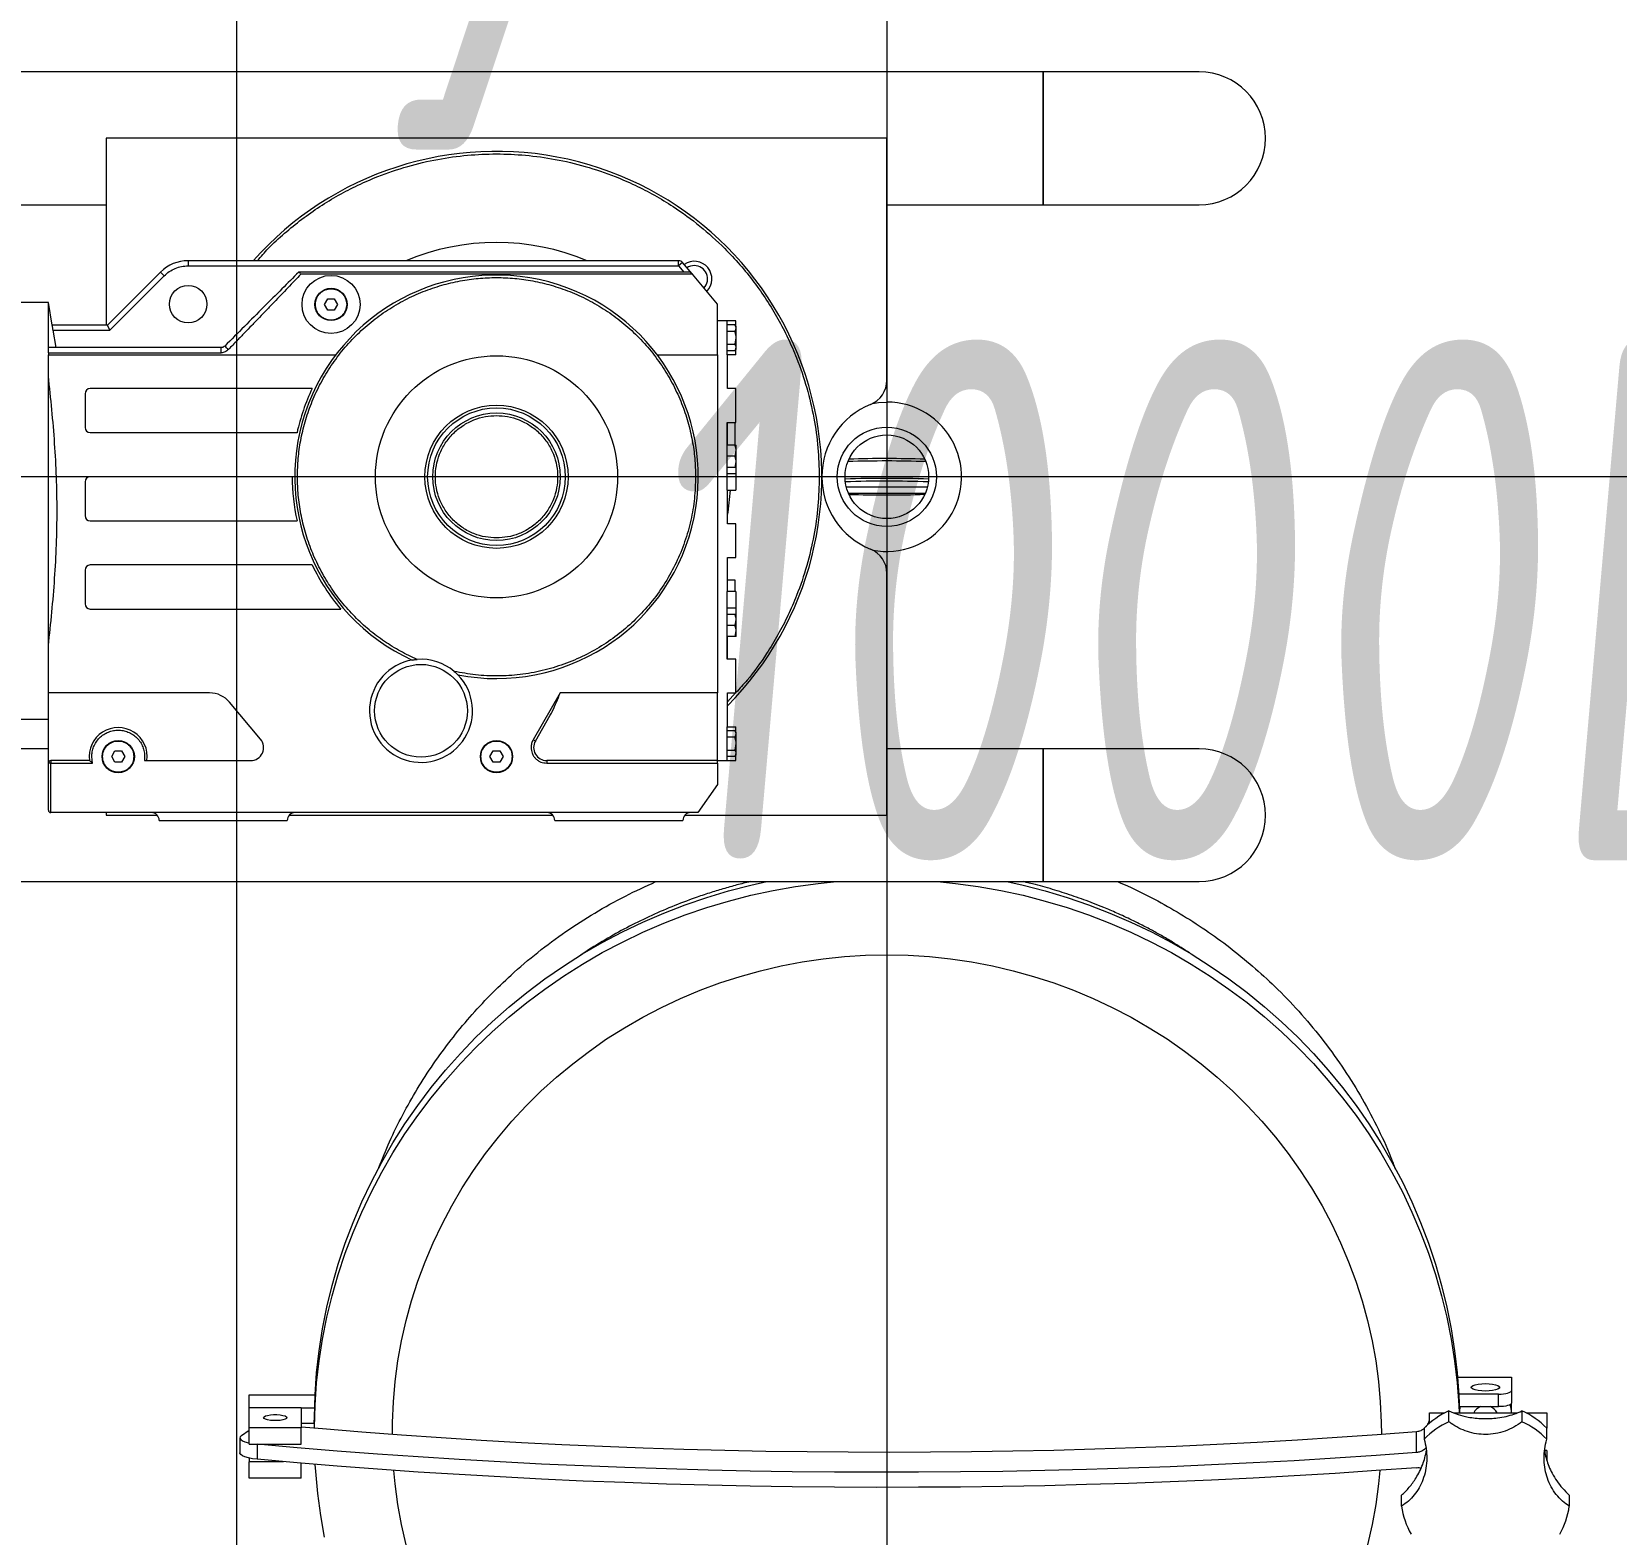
# Model space of a CAD drawing. Extents: x -681219 to -550379, y -242630 to -158199.
# Drawn here: x -644034 to -643425, y -224020 to -223443 of the extents above; entities that cross this region are included whole.
import ezdxf
from ezdxf.lldxf.tags import DXFTag

# ---------------------------------------------------------------- set-up
doc = ezdxf.new("R2010")
doc.units = 0
doc.header["$LTSCALE"] = 1000
doc.layers.get('0').update_dxf_attribs({"linetype": 'CONTINUOUS'})
for name, color, linetype, lineweight in [('famsun', 7, 'CONTINUOUS', 0), ('text1', 7, 'CONTINUOUS', 0), ('轴网_轴线', 1, 'CENTER2', 0)]:
    doc.layers.add(name, color=color, linetype=linetype, lineweight=lineweight)
doc.styles.add('ISOCP', font='isocp.shx', dxfattribs={"bigfont": 'gbcbig.shx'})
tags = doc.linetypes.add('CENTER2', pattern=[28.575, 19.05, -3.175, 3.175, -3.175]).pattern_tags.tags
tags[10:11] = [DXFTag(74, 4), DXFTag(75, 0), DXFTag(340, '0'), DXFTag(46, 0.0), DXFTag(50, 0.0), DXFTag(44, 0.0), DXFTag(45, 0.0)]
tags[8:9] = [DXFTag(74, 4), DXFTag(75, 0), DXFTag(340, '0'), DXFTag(46, 0.0), DXFTag(50, 0.0), DXFTag(44, 0.0), DXFTag(45, 0.0)]
tags[6:7] = [DXFTag(74, 4), DXFTag(75, 0), DXFTag(340, '0'), DXFTag(46, 0.0), DXFTag(50, 0.0), DXFTag(44, 0.0), DXFTag(45, 0.0)]
tags[4:5] = [DXFTag(74, 4), DXFTag(75, 0), DXFTag(340, '0'), DXFTag(46, 0.0), DXFTag(50, 0.0), DXFTag(44, 0.0), DXFTag(45, 0.0)]

# ---------------------------------------------------------------- blocks, each defined once
blk = doc.blocks.new('轴网FB0EDE194AE0F5E0')
at = {"layer": '轴网_轴线'}
blk.add_line((20000, -1200), (20000, 23700), dxfattribs=at)
blk = doc.blocks.new('Slurry tank 1000l-V')
at = {"color": 8, "linetype": 'CENTER2'}
for p, q in [((0, 722.96), (0, -768.58)), ((1092.75, 0), (-714.25, 0))]:
    blk.add_line(p, q, dxfattribs=at)
for p, q in [((60, 155.5), (-460, 155.5)), ((120, 155.5), (60, 155.5)), ((60, 155.5), (60, 104.5)), ((60, 130), (60, 155.5)), ((-300, 130), (-300, 58.25)), ((0, 130), (-300, 130)), ((0, 37.08), (0, 130)), ((60, 104.5), (60, 130)), ((-414.08, 104.5), (-300, 104.5)), ((0, 104.5), (60, 104.5)), ((60, 104.5), (120, 104.5)), ((-268.48, 83), (-268.48, 81)), ((-80.04, 83), (-268.48, 83)), ((-268.48, 81), (-80.04, 81)), ((-80.04, 81), (-80.04, 83)), ((-78.51, 82.29), (-80.04, 81)), ((-80.04, 81), (-78.03, 78.61)), ((-74.82, 77.89), (-78.51, 82.29)), ((-279.09, 78.61), (-299.44, 58.25)), ((-298.62, 56.25), (-277.67, 77.19)), ((-277.67, 77.19), (-279.09, 78.61)), ((-225.94, 78.61), (-225.99, 78.61)), ((-76.35, 78.61), (-225.94, 78.61)), ((-74.71, 77.76), (-225.16, 77.76)), ((-74.71, 77.76), (-74.82, 77.89)), ((-65.1, 66.3), (-74.71, 77.76)), ((-216.08, 66.19), (-214.83, 68.36)), ((-214.83, 68.36), (-212.32, 68.36)), ((-212.32, 68.36), (-211.07, 66.19)), ((-322.2, 66.9), (-335, 66.9)), ((-320.68, 58.25), (-322.2, 66.9)), ((-322.2, 49.6), (-322.2, 66.9)), ((-214.83, 64.02), (-216.08, 66.19)), ((-212.32, 64.02), (-214.83, 64.02)), ((-211.07, 66.19), (-212.32, 64.02)), ((-65.1, 46.86), (-65.1, 66.3)), ((-299.44, 58.25), (-320.69, 58.25)), ((-319.2, 49.6), (-320.36, 56.25)), ((-320.36, 56.25), (-298.62, 56.25)), ((-298.62, 56.25), (-299.44, 58.25)), ((-61.32, 59.85), (-65.1, 59.85)), ((-61.32, 46.86), (-61.32, 59.85)), ((-58, 59.85), (-61.32, 59.85)), ((-58.35, 58.32), (-61.32, 58.32)), ((-58.35, 55.84), (-61.32, 55.84)), ((-57.89, 57.66), (-58.35, 58.32)), ((-58.35, 55.84), (-57.89, 57.08)), ((-58, 57.82), (-58, 59.85)), ((-57.89, 57.08), (-57.89, 57.66)), ((-57.89, 53.36), (-57.89, 57.08)), ((-255.83, 49.6), (-322.2, 49.6)), ((-322.2, 47.63), (-322.2, 49.6)), ((-255.83, 47.63), (-255.83, 49.6)), ((-61.32, 50.87), (-58.35, 50.87)), ((-58.35, 50.87), (-57.89, 53.36)), ((-58.35, 48.39), (-57.89, 49.63)), ((-58.35, 48.39), (-57.89, 49.06)), ((-58, 46.86), (-58, 48.89)), ((-57.89, 49.63), (-57.89, 53.36)), ((-57.89, 49.06), (-57.89, 49.63)), ((-322.2, 47.63), (-322.2, 46.86)), ((-322.2, 47.63), (-255.83, 47.63)), ((-322.2, 38.66), (-322.2, 46.86)), ((-322.2, 46.86), (-211.73, 46.86)), ((-88.27, 46.86), (-65.1, 46.86)), ((-65.1, 46.86), (-65.1, -83.02)), ((-58.35, 48.39), (-61.32, 48.39)), ((-61.23, 46.86), (-61.32, 46.86)), ((-61.23, 33.87), (-61.23, 46.86)), ((-58, 46.86), (-61.23, 46.86)), ((-322.2, -64.86), (-322.2, 38.66)), ((-308.09, 31.87), (-308.09, 18.94)), ((-220.82, 33.87), (-306.09, 33.87)), ((-58, 33.87), (-61.23, 33.87)), ((-58, 20.88), (-58, 33.87)), ((-5.49, 28.15), (-3.21, 28.5)), ((-3.21, 28.5), (0, 28.69)), ((-61.32, 20.88), (-61.23, 20.88)), ((-61.32, -5.09), (-61.32, 20.88)), ((-61.23, 20.88), (-58, 20.88)), ((-61.23, 14.5), (-61.23, 20.88)), ((-58.35, 17.64), (-58.35, 20.88)), ((-306.09, 16.94), (-226.65, 16.94)), ((-61.32, 14.5), (-61.23, 14.5)), ((-58.35, 12.2), (-61.32, 12.2)), ((-61.23, 12.2), (-61.23, 14.5)), ((-58.35, 12.2), (-58.35, 17.64)), ((-58.35, 12.2), (-57.89, 12.2)), ((-57.89, 10.05), (-57.89, 12.2)), ((-58.35, 7.9), (-61.32, 7.9)), ((-58.35, 7.9), (-57.89, 10.05)), ((-57.89, 5.75), (-57.89, 10.05)), ((-58.35, 3.6), (-61.32, 3.6)), ((-61.32, 1.3), (-58, 1.3)), ((-58.35, 3.6), (-57.89, 5.75)), ((-58, 3.52), (-58, 1.3)), ((-58, 1.3), (-58, -5.09)), ((-57.89, 3.6), (-57.89, 5.75)), ((-308.09, -2), (-308.09, -14.94)), ((-228.5, 0), (-306.09, 0)), ((-61.23, -5.09), (-61.32, -5.09)), ((-61.23, -18.08), (-61.23, -5.09)), ((-61.23, -5.09), (-58, -5.09)), ((15.54, -4), (-15.54, -4)), ((-14.78, -6.25), (14.78, -6.25)), ((-306.09, -16.94), (-226.65, -16.94)), ((-58, -18.08), (-61.23, -18.08)), ((-58, -31.07), (-58, -18.08)), ((-308.09, -35.87), (-308.09, -48.81)), ((-220.82, -33.87), (-306.09, -33.87)), ((-61.23, -31.07), (-58, -31.07)), ((-61.23, -44.06), (-61.23, -31.07)), ((-58.35, -39.78), (-61.23, -39.78)), ((-58.35, -44.06), (-58.35, -39.78)), ((0, -130), (0, -37.08)), ((-61.32, -44.06), (-61.23, -44.06)), ((-61.32, -70.03), (-61.32, -44.06)), ((-58, -44.06), (-61.23, -44.06)), ((-58, -44.06), (-58, -50.45)), ((-306.09, -50.81), (-209.84, -50.81)), ((-58, -50.45), (-61.32, -50.45)), ((-61.32, -52.75), (-58.35, -52.75)), ((-58.35, -52.75), (-57.89, -52.75)), ((-58, -50.45), (-58, -52.67)), ((-57.89, -54.9), (-57.89, -52.75)), ((-61.32, -57.05), (-58.35, -57.05)), ((-58.35, -57.05), (-57.89, -54.9)), ((-58.35, -61.35), (-57.89, -59.2)), ((-57.89, -59.2), (-57.89, -54.9)), ((-57.89, -61.35), (-57.89, -59.2)), ((-322.2, -83.02), (-322.2, -64.86)), ((-58.35, -61.35), (-61.32, -61.35)), ((-61.23, -63.65), (-61.32, -63.65)), ((-61.23, -63.65), (-61.23, -61.35)), ((-61.23, -70.03), (-61.23, -63.65)), ((-61.23, -70.03), (-61.32, -70.03)), ((-58, -70.03), (-61.23, -70.03)), ((-58, -83.02), (-58, -70.03)), ((-260.22, -83.02), (-322.2, -83.02)), ((-322.2, -110), (-322.2, -83.02)), ((-125.54, -83.02), (-135.92, -101)), ((-65.1, -83.02), (-125.54, -83.02)), ((-65.1, -109), (-65.1, -83.02)), ((-61.23, -83.02), (-58, -83.02)), ((-61.23, -96.01), (-61.23, -83.02)), ((-58.12, -83.02), (-61.23, -86.47)), ((-240.65, -100.79), (-252.55, -86.6)), ((-335, -93.1), (-322.2, -93.1)), ((-135.05, -101.5), (-129.35, -91.63)), ((-61.32, -96.01), (-61.23, -96.01)), ((-61.32, -109), (-61.32, -96.01)), ((-61.23, -96.01), (-58, -96.01)), ((-58, -98.04), (-58, -96.01)), ((-135.05, -101.5), (-135.92, -101)), ((-58.35, -97.54), (-61.32, -97.54)), ((-58.35, -100.02), (-61.32, -100.02)), ((-57.89, -98.21), (-58.35, -97.54)), ((-58.35, -100.02), (-57.89, -98.78)), ((-58.35, -104.99), (-57.89, -102.51)), ((-57.89, -98.78), (-57.89, -98.21)), ((-57.89, -102.51), (-57.89, -98.78)), ((-57.89, -106.23), (-57.89, -102.51)), ((-322.2, -104.5), (-388.15, -104.5)), ((-306.42, -109), (-321.2, -109)), ((-321.2, -109), (-321.2, -110)), ((-305.21, -110), (-305.52, -107.5)), ((-297.86, -107.5), (-296.61, -105.33)), ((-296.61, -109.67), (-297.86, -107.5)), ((-296.61, -105.33), (-294.11, -105.33)), ((-294.11, -105.33), (-292.85, -107.5)), ((-292.85, -107.5), (-294.11, -109.67)), ((-285.2, -107.5), (-285.31, -109)), ((-285.31, -109), (-244.48, -109)), ((-152.51, -107.5), (-151.25, -105.33)), ((-151.25, -109.67), (-152.51, -107.5)), ((-151.25, -105.33), (-148.75, -105.33)), ((-148.75, -105.33), (-147.49, -107.5)), ((-147.49, -107.5), (-148.75, -109.67)), ((-65.1, -109), (-130.72, -109)), ((-130.72, -109), (-130.72, -110)), ((-65.1, -110), (-65.1, -109)), ((-65.1, -109), (-61.32, -109)), ((-61.32, -104.99), (-58.35, -104.99)), ((-58.35, -107.47), (-61.32, -107.47)), ((-61.32, -109), (-58, -109)), ((-58.35, -107.47), (-57.89, -106.23)), ((-58.35, -107.47), (-57.89, -106.81)), ((-58, -109), (-58, -106.97)), ((-57.89, -106.81), (-57.89, -106.23)), ((60, -104.5), (0, -104.5)), ((120, -104.5), (60, -104.5)), ((60, -104.5), (60, -130)), ((60, -155.5), (60, -104.5)), ((-322.2, -128), (-322.2, -110)), ((-321.2, -110), (-322.2, -110)), ((-321.2, -110), (-305.21, -110)), ((-321.2, -129), (-321.2, -110)), ((-294.11, -109.67), (-296.61, -109.67)), ((-148.75, -109.67), (-151.25, -109.67)), ((-130.72, -110), (-65.1, -110)), ((-65.1, -110), (-65.1, -118.25)), ((-65.1, -118.25), (-72.62, -129)), ((-72.62, -129), (-321.2, -129)), ((-300, -129), (-300, -130)), ((-300, -130), (-280.39, -130)), ((-279.62, -132), (-230.38, -132)), ((-229.61, -130), (-128.39, -130)), ((-127.62, -132), (-78.38, -132)), ((-77.61, -130), (0, -130)), ((60, -130), (60, -155.5)), ((-460, -155.5), (60, -155.5)), ((-60.83, -159.07), (-52.32, -156.89)), ((-52.32, -156.89), (-46.06, -155.5)), ((-43.73, -158.91), (-35.07, -157.39)), ((-35.07, -157.39), (-26.35, -156.2)), ((-26.35, -156.2), (-19.4, -155.5)), ((19.4, -155.5), (26.35, -156.2)), ((26.35, -156.2), (35.07, -157.39)), ((35.07, -157.39), (43.73, -158.91)), ((46.06, -155.5), (52.32, -156.89)), ((52.32, -156.89), (60.83, -159.07)), ((60, -155.5), (120, -155.5)), ((-77.54, -164.43), (-69.24, -161.59)), ((-69.24, -161.59), (-60.83, -159.07)), ((-69.24, -165.47), (-60.83, -162.96)), ((-60.83, -162.96), (-52.32, -160.77)), ((-52.32, -160.77), (-43.73, -158.91)), ((43.73, -158.91), (52.32, -160.77)), ((52.32, -160.77), (60.83, -162.96)), ((60.83, -159.07), (69.24, -161.59)), ((60.83, -162.96), (69.24, -165.47)), ((69.24, -161.59), (77.54, -164.43)), ((-93.75, -171.05), (-85.71, -167.58)), ((-85.71, -167.58), (-77.54, -164.43)), ((-85.71, -171.46), (-77.54, -168.31)), ((-77.54, -168.31), (-69.24, -165.47)), ((69.24, -165.47), (77.54, -168.31)), ((77.54, -164.43), (85.71, -167.58)), ((77.54, -168.31), (85.71, -171.46)), ((85.71, -167.58), (93.75, -171.05)), ((-109.36, -178.91), (-101.64, -174.83)), ((-101.64, -174.83), (-93.75, -171.05)), ((-101.64, -178.71), (-93.75, -174.93)), ((-93.75, -174.93), (-85.71, -171.46)), ((85.71, -171.46), (93.75, -174.93)), ((93.75, -171.05), (101.64, -174.83)), ((93.75, -174.93), (101.64, -178.71)), ((101.64, -174.83), (109.36, -178.91)), ((-116.91, -183.28), (-109.36, -178.91)), ((-109.36, -182.79), (-101.64, -178.71)), ((101.64, -178.71), (109.36, -182.79)), ((109.36, -178.91), (116.91, -183.28)), ((-131.44, -192.89), (-124.28, -187.94)), ((-124.28, -187.94), (-116.91, -183.28)), ((-124.28, -191.83), (-116.91, -187.16)), ((-116.91, -187.16), (-109.36, -182.79)), ((-48.52, -189.73), (-40.57, -187.88)), ((-40.57, -187.88), (-32.55, -186.36)), ((-32.55, -186.36), (-24.46, -185.18)), ((-24.46, -185.18), (-16.33, -184.33)), ((-16.33, -184.33), (-8.17, -183.82)), ((-8.17, -183.82), (0, -183.65)), ((0, -183.65), (8.17, -183.82)), ((8.17, -183.82), (16.33, -184.33)), ((16.33, -184.33), (24.46, -185.18)), ((24.46, -185.18), (32.55, -186.36)), ((32.55, -186.36), (40.57, -187.88)), ((40.57, -187.88), (48.52, -189.73)), ((109.36, -182.79), (116.91, -187.16)), ((116.91, -183.28), (124.28, -187.94)), ((116.91, -187.16), (124.28, -191.83)), ((124.28, -187.94), (131.44, -192.89)), ((-138.39, -198.1), (-131.44, -192.89)), ((-131.44, -196.77), (-124.28, -191.83)), ((-71.76, -197.24), (-64.13, -194.42)), ((-64.13, -194.42), (-56.38, -191.91)), ((-56.38, -191.91), (-48.52, -189.73)), ((48.52, -189.73), (56.38, -191.91)), ((56.38, -191.91), (64.13, -194.42)), ((64.13, -194.42), (71.76, -197.24)), ((124.28, -191.83), (131.44, -196.77)), ((131.44, -192.89), (138.39, -198.1)), ((-145.13, -203.58), (-138.39, -198.1)), ((-138.39, -201.99), (-131.44, -196.77)), ((-86.62, -203.83), (-79.27, -200.38)), ((-79.27, -200.38), (-71.76, -197.24)), ((71.76, -197.24), (79.27, -200.38)), ((79.27, -200.38), (86.62, -203.83)), ((131.44, -196.77), (138.39, -201.99)), ((138.39, -198.1), (145.13, -203.58)), ((-151.62, -209.32), (-145.13, -203.58)), ((-145.13, -207.47), (-138.39, -201.99)), ((-93.82, -207.58), (-86.62, -203.83)), ((86.62, -203.83), (93.82, -207.58)), ((138.39, -201.99), (145.13, -207.47)), ((145.13, -203.58), (151.62, -209.32)), ((-157.88, -215.3), (-151.62, -209.32)), ((-151.62, -213.2), (-145.13, -207.47)), ((-107.67, -215.96), (-100.84, -211.63)), ((-100.84, -211.63), (-93.82, -207.58)), ((93.82, -207.58), (100.84, -211.63)), ((100.84, -211.63), (107.67, -215.96)), ((145.13, -207.47), (151.62, -213.2)), ((151.62, -209.32), (157.88, -215.3)), ((-163.88, -221.52), (-157.88, -215.3)), ((-163.88, -225.41), (-157.88, -219.19)), ((-157.88, -219.19), (-151.62, -213.2)), ((-114.31, -220.58), (-107.67, -215.96)), ((107.67, -215.96), (114.31, -220.58)), ((151.62, -213.2), (157.88, -219.19)), ((157.88, -215.3), (163.88, -221.52)), ((157.88, -219.19), (163.88, -225.41)), ((-169.63, -227.97), (-163.88, -221.52)), ((-120.73, -225.47), (-114.31, -220.58)), ((114.31, -220.58), (120.73, -225.47)), ((163.88, -221.52), (169.63, -227.97)), ((-175.09, -234.63), (-169.63, -227.97)), ((-169.63, -231.85), (-163.88, -225.41)), ((-132.9, -236.01), (-126.93, -230.61)), ((-126.93, -230.61), (-120.73, -225.47)), ((120.73, -225.47), (126.93, -230.61)), ((126.93, -230.61), (132.9, -236.01)), ((163.88, -225.41), (169.63, -231.85)), ((169.63, -227.97), (175.09, -234.63)), ((-180.28, -241.5), (-175.09, -234.63)), ((-175.09, -238.52), (-169.63, -231.85)), ((-138.62, -241.66), (-132.9, -236.01)), ((132.9, -236.01), (138.62, -241.66)), ((169.63, -231.85), (175.09, -238.52)), ((175.09, -234.63), (180.28, -241.5)), ((-185.18, -248.57), (-180.28, -241.5)), ((-180.28, -245.39), (-175.09, -238.52)), ((-144.08, -247.54), (-138.62, -241.66)), ((138.62, -241.66), (144.08, -247.54)), ((175.09, -238.52), (180.28, -245.39)), ((180.28, -241.5), (185.18, -248.57)), ((-189.79, -255.82), (-185.18, -248.57)), ((-185.18, -252.45), (-180.28, -245.39)), ((-149.27, -253.63), (-144.08, -247.54)), ((144.08, -247.54), (149.27, -253.63)), ((180.28, -245.39), (185.18, -252.45)), ((185.18, -248.57), (189.79, -255.82)), ((-189.79, -259.7), (-185.18, -252.45)), ((-154.19, -259.94), (-149.27, -253.63)), ((149.27, -253.63), (154.19, -259.94)), ((185.18, -252.45), (189.79, -259.7)), ((-194.09, -263.24), (-189.79, -255.82)), ((-194.09, -267.12), (-189.79, -259.7)), ((-158.83, -266.45), (-154.19, -259.94)), ((154.19, -259.94), (158.83, -266.45)), ((189.79, -255.82), (194.09, -263.24)), ((189.79, -259.7), (194.09, -267.12)), ((-198.08, -270.82), (-194.09, -263.24)), ((-198.08, -274.7), (-194.09, -267.12)), ((-163.17, -273.14), (-158.83, -266.45)), ((158.83, -266.45), (163.17, -273.14)), ((194.09, -263.24), (198.08, -270.82)), ((194.09, -267.12), (198.08, -274.7)), ((-201.75, -278.55), (-198.08, -270.82)), ((-167.2, -280.01), (-163.17, -273.14)), ((163.17, -273.14), (167.2, -280.01)), ((198.08, -270.82), (201.75, -278.55)), ((-205.1, -286.41), (-201.75, -278.55)), ((-201.75, -282.43), (-198.08, -274.7)), ((-170.93, -287.04), (-167.2, -280.01)), ((167.2, -280.01), (170.93, -287.04)), ((198.08, -274.7), (201.75, -282.43)), ((201.75, -278.55), (205.1, -286.41)), ((-205.1, -290.29), (-201.75, -282.43)), ((201.75, -282.43), (205.1, -290.29)), ((-208.12, -294.4), (-205.1, -286.41)), ((-208.12, -298.28), (-205.1, -290.29)), ((-174.34, -294.22), (-170.93, -287.04)), ((170.93, -287.04), (174.34, -294.22)), ((205.1, -286.41), (208.12, -294.4)), ((205.1, -290.29), (208.12, -298.28)), ((-210.8, -302.5), (-208.12, -294.4)), ((-210.8, -306.38), (-208.12, -298.28)), ((-177.43, -301.53), (-174.34, -294.22)), ((174.34, -294.22), (177.43, -301.53)), ((208.12, -294.4), (210.8, -302.5)), ((208.12, -298.28), (210.8, -306.38)), ((-213.15, -310.69), (-210.8, -302.5)), ((-180.19, -308.96), (-177.43, -301.53)), ((177.43, -301.53), (180.19, -308.96)), ((210.8, -302.5), (213.15, -310.69)), ((-213.15, -314.58), (-210.8, -306.38)), ((-182.61, -316.51), (-180.19, -308.96)), ((180.19, -308.96), (182.61, -316.51)), ((210.8, -306.38), (213.15, -314.58)), ((-215.16, -318.97), (-213.15, -310.69)), ((-215.16, -322.86), (-213.15, -314.58)), ((-184.7, -324.14), (-182.61, -316.51)), ((182.61, -316.51), (184.7, -324.14)), ((213.15, -310.69), (215.16, -318.97)), ((213.15, -314.58), (215.16, -322.86)), ((-216.83, -327.32), (-215.16, -318.97)), ((215.16, -318.97), (216.83, -327.32)), ((-218.14, -335.73), (-216.83, -327.32)), ((-216.83, -331.21), (-215.16, -322.86)), ((-186.45, -331.86), (-184.7, -324.14)), ((184.7, -324.14), (186.45, -331.86)), ((215.16, -322.86), (216.83, -331.21)), ((216.83, -327.32), (218.14, -335.73)), ((-218.14, -339.61), (-216.83, -331.21)), ((-187.85, -339.64), (-186.45, -331.86)), ((186.45, -331.86), (187.85, -339.64)), ((216.83, -331.21), (218.14, -339.61)), ((-219.11, -344.18), (-218.14, -335.73)), ((-219.11, -348.07), (-218.14, -339.61)), ((-188.9, -347.47), (-187.85, -339.64)), ((187.85, -339.64), (188.9, -347.47)), ((218.14, -335.73), (219.11, -344.18)), ((218.14, -339.61), (219.11, -348.07)), ((-219.72, -352.67), (-219.11, -344.18)), ((219.11, -344.18), (219.72, -352.67)), ((219.26, -345.87), (240, -345.87)), ((240, -345.87), (240, -351.05)), ((-245, -352.63), (-219.72, -352.63)), ((-245, -357.52), (-245, -352.63)), ((-219.99, -361.17), (-219.72, -352.67)), ((-219.72, -356.55), (-219.11, -348.07)), ((-189.6, -355.34), (-188.9, -347.47)), ((188.9, -347.47), (189.6, -355.34)), ((219.11, -348.07), (219.72, -356.55)), ((235, -352.34), (219.71, -352.34)), ((219.72, -352.67), (219.97, -359.56)), ((224.5, -349.75), (224.69, -349.38)), ((224.69, -350.12), (224.5, -349.75)), ((224.69, -349.38), (225.24, -349.04)), ((225.24, -350.46), (224.69, -350.12)), ((225.24, -349.04), (226.11, -348.75)), ((226.11, -350.76), (225.24, -350.46)), ((226.11, -348.75), (227.25, -348.52)), ((227.25, -350.98), (226.11, -350.76)), ((227.25, -348.52), (228.58, -348.38)), ((228.58, -351.13), (227.25, -350.98)), ((228.58, -348.38), (230, -348.33)), ((230, -351.18), (228.58, -351.13)), ((230, -348.33), (231.42, -348.38)), ((231.42, -351.13), (230, -351.18)), ((231.42, -348.38), (232.75, -348.52)), ((232.75, -350.98), (231.42, -351.13)), ((232.75, -348.52), (233.89, -348.75)), ((233.89, -350.76), (232.75, -350.98)), ((233.89, -348.75), (234.76, -349.04)), ((234.76, -350.46), (233.89, -350.76)), ((234.76, -349.04), (235.31, -349.38)), ((235.31, -350.12), (234.76, -350.46)), ((235, -352.34), (235.98, -352.32)), ((235, -357.17), (235, -352.34)), ((235.31, -349.38), (235.5, -349.75)), ((235.5, -349.75), (235.31, -350.12)), ((235.98, -352.32), (236.91, -352.24)), ((236.91, -352.24), (237.78, -352.12)), ((237.78, -352.12), (238.54, -351.96)), ((238.54, -351.96), (239.16, -351.77)), ((239.16, -351.77), (239.62, -351.54)), ((239.62, -351.54), (239.9, -351.3)), ((239.9, -351.3), (240, -351.05)), ((240, -351.05), (240, -355.88)), ((-245, -357.52), (-225, -357.52)), ((-245, -365.28), (-245, -357.52)), ((-225, -357.52), (-225, -365.28)), ((-219.93, -357.81), (-225, -357.81)), ((-219.99, -365.05), (-219.72, -356.55)), ((-189.96, -363.23), (-189.6, -355.34)), ((189.6, -355.34), (189.96, -363.23)), ((215.96, -362.96), (215.96, -358.77)), ((219.72, -356.55), (219.86, -359.56)), ((219.91, -357.17), (235, -357.17)), ((235.98, -357.15), (235, -357.17)), ((236.91, -357.07), (235.98, -357.15)), ((237.78, -356.95), (236.91, -357.07)), ((238.54, -356.79), (237.78, -356.95)), ((239.16, -356.59), (238.54, -356.79)), ((239.62, -356.37), (239.16, -356.59)), ((239.9, -356.13), (239.62, -356.37)), ((240, -355.88), (239.9, -356.13)), ((240, -359.56), (240, -355.88)), ((244.04, -358.77), (244.04, -362.96)), ((-225, -365.28), (-245, -365.28)), ((-245, -371.56), (-245, -365.28)), ((-239.5, -361.4), (-239.32, -361.07)), ((-239.32, -361.73), (-239.5, -361.4)), ((-239.32, -361.07), (-238.79, -360.77)), ((-238.79, -362.03), (-239.32, -361.73)), ((-238.79, -360.77), (-237.95, -360.52)), ((-237.95, -362.28), (-238.79, -362.03)), ((-237.95, -360.52), (-236.87, -360.34)), ((-236.87, -362.46), (-237.95, -362.28)), ((-236.87, -360.34), (-235.64, -360.25)), ((-235.64, -362.55), (-236.87, -362.46)), ((-235.64, -360.25), (-234.36, -360.25)), ((-234.36, -362.55), (-235.64, -362.55)), ((-234.36, -360.25), (-233.13, -360.34)), ((-233.13, -362.46), (-234.36, -362.55)), ((-233.13, -360.34), (-232.05, -360.52)), ((-232.05, -362.28), (-233.13, -362.46)), ((-232.05, -360.52), (-231.21, -360.77)), ((-231.21, -362.03), (-232.05, -362.28)), ((-231.21, -360.77), (-230.68, -361.07)), ((-230.68, -361.73), (-231.21, -362.03)), ((-230.68, -361.07), (-230.5, -361.4)), ((-230.5, -361.4), (-230.68, -361.73)), ((-220, -363.6), (-225, -363.6)), ((-225, -364.92), (-216.8, -365.63)), ((-225, -371.56), (-225, -365.28)), ((-220, -363.29), (-219.99, -361.17)), ((-220, -363.29), (-220, -365.36)), ((-219.99, -365.36), (-219.99, -365.05)), ((-190, -367.76), (-189.96, -363.23)), ((189.96, -363.23), (190, -367.76)), ((208.53, -359.56), (214.36, -359.56)), ((208.53, -363.51), (208.53, -359.56)), ((217.93, -359.56), (242.12, -359.56)), ((245.64, -359.56), (253.53, -359.56)), ((253.53, -359.56), (253.53, -365.43)), ((-248.59, -369.18), (-248.59, -374.97)), ((-248.47, -368.77), (-248.58, -369.28)), ((-248.58, -369.28), (-248.3, -369.79)), ((-247.97, -368.28), (-248.47, -368.77)), ((-248.3, -369.79), (-247.65, -370.27)), ((-247.97, -368.28), (-245, -366.21)), ((-247.65, -370.27), (-246.64, -370.71)), ((-246.64, -370.71), (-245.31, -371.09)), ((-245.31, -371.09), (-245, -371.16)), ((-216.8, -365.63), (-201.72, -366.87)), ((-201.72, -366.87), (-186.54, -368.02)), ((-186.54, -368.02), (-171.26, -369.07)), ((-171.26, -369.07), (-155.89, -370.04)), ((-155.89, -370.04), (-140.43, -370.91)), ((-140.43, -370.91), (-124.91, -371.7)), ((126.77, -371.61), (142.29, -370.81)), ((142.29, -370.81), (157.73, -369.93)), ((157.73, -369.93), (173.09, -368.95)), ((173.09, -368.95), (188.36, -367.88)), ((188.36, -367.88), (203.53, -366.73)), ((203.53, -374.83), (203.53, -366.73)), ((206.46, -365.44), (206.46, -369.63)), ((253.54, -369.63), (253.54, -365.44)), ((-248.58, -375.08), (-248.59, -374.97)), ((-248.3, -375.59), (-248.58, -375.08)), ((-247.65, -376.07), (-248.3, -375.59)), ((-246.64, -376.51), (-247.65, -376.07)), ((-245.31, -376.89), (-246.64, -376.51)), ((-243.72, -377.19), (-245.31, -376.89)), ((-245, -371.56), (-225, -371.56)), ((-245, -376.96), (-245, -378.32)), ((-241.93, -377.41), (-243.72, -377.19)), ((-242.49, -371.56), (-241.93, -371.62)), ((-241.93, -371.62), (-241.93, -377.41)), ((-226.63, -372.97), (-241.93, -371.62)), ((-226.63, -378.77), (-241.93, -377.41)), ((-211.21, -374.24), (-226.63, -372.97)), ((-195.68, -375.42), (-211.21, -374.24)), ((-180.06, -376.5), (-195.68, -375.42)), ((-164.34, -377.5), (-180.06, -376.5)), ((-148.55, -378.41), (-164.34, -377.5)), ((-124.91, -371.7), (-109.32, -372.39)), ((-109.32, -372.39), (-93.67, -372.99)), ((-93.67, -372.99), (-77.98, -373.49)), ((-77.98, -373.49), (-62.24, -373.91)), ((-62.24, -373.91), (-46.47, -374.23)), ((-46.47, -374.23), (-30.68, -374.46)), ((-30.68, -374.46), (-14.87, -374.59)), ((-14.87, -374.59), (0.95, -374.63)), ((0.95, -374.63), (16.76, -374.58)), ((16.76, -374.58), (32.57, -374.43)), ((32.57, -374.43), (48.36, -374.19)), ((48.36, -374.19), (64.13, -373.86)), ((64.13, -373.86), (79.86, -373.44)), ((79.86, -373.44), (95.55, -372.92)), ((95.55, -372.92), (111.19, -372.31)), ((111.19, -372.31), (126.77, -371.61)), ((172.29, -377.01), (156.54, -377.96)), ((187.96, -375.97), (172.29, -377.01)), ((203.53, -374.83), (187.96, -375.97)), ((253.53, -374.05), (252.77, -374.05)), ((253.53, -374.05), (253.53, -377.66)), ((-231.79, -378.32), (-245, -378.32)), ((-245, -384.6), (-245, -378.32)), ((-211.21, -380.03), (-226.63, -378.77)), ((-225, -384.6), (-225, -378.91)), ((-219.46, -382.05), (-219.64, -379.35)), ((-218.67, -390.52), (-219.46, -382.05)), ((-195.68, -381.21), (-211.21, -380.03)), ((-180.06, -382.3), (-195.68, -381.21)), ((-188.9, -386.88), (-189.41, -381.66)), ((-164.34, -383.3), (-180.06, -382.3)), ((-148.55, -384.2), (-164.34, -383.3)), ((-132.68, -379.22), (-148.55, -378.41)), ((-116.74, -379.94), (-132.68, -379.22)), ((-100.75, -380.57), (-116.74, -379.94)), ((-84.7, -381.11), (-100.75, -380.57)), ((-68.62, -381.55), (-84.7, -381.11)), ((-52.49, -381.9), (-68.62, -381.55)), ((-36.35, -382.16), (-52.49, -381.9)), ((-20.18, -382.32), (-36.35, -382.16)), ((-4, -382.39), (-20.18, -382.32)), ((12.17, -382.37), (-4, -382.39)), ((28.35, -382.25), (12.17, -382.37)), ((44.5, -382.04), (28.35, -382.25)), ((60.64, -381.74), (44.5, -382.04)), ((76.75, -381.34), (60.64, -381.74)), ((92.81, -380.85), (76.75, -381.34)), ((108.83, -380.26), (92.81, -380.85)), ((124.8, -379.59), (108.83, -380.26)), ((140.7, -378.82), (124.8, -379.59)), ((156.54, -377.96), (140.7, -378.82)), ((172.29, -382.8), (156.54, -383.76)), ((187.96, -381.76), (172.29, -382.8)), ((203.53, -380.63), (187.96, -381.76)), ((189.41, -381.66), (188.9, -386.88)), ((-225, -384.6), (-245, -384.6)), ((-187.85, -394.72), (-188.9, -386.88)), ((-132.68, -385.02), (-148.55, -384.2)), ((-116.74, -385.74), (-132.68, -385.02)), ((-100.75, -386.37), (-116.74, -385.74)), ((-84.7, -386.9), (-100.75, -386.37)), ((-68.62, -387.35), (-84.7, -386.9)), ((-52.49, -387.7), (-68.62, -387.35)), ((-36.35, -387.95), (-52.49, -387.7)), ((-20.18, -388.12), (-36.35, -387.95)), ((-4, -388.19), (-20.18, -388.12)), ((12.17, -388.16), (-4, -388.19)), ((28.35, -388.05), (12.17, -388.16)), ((44.5, -387.84), (28.35, -388.05)), ((60.64, -387.53), (44.5, -387.84)), ((76.75, -387.13), (60.64, -387.53)), ((92.81, -386.64), (76.75, -387.13)), ((108.83, -386.06), (92.81, -386.64)), ((124.8, -385.38), (108.83, -386.06)), ((140.7, -384.62), (124.8, -385.38)), ((156.54, -383.76), (140.7, -384.62)), ((188.9, -386.88), (187.85, -394.72)), ((-217.53, -398.95), (-218.67, -390.52)), ((-186.45, -402.5), (-187.85, -394.72)), ((187.85, -394.72), (186.45, -402.5)), ((197.78, -395.42), (197.78, -391.23)), ((262.22, -391.23), (262.22, -395.42)), ((-216.04, -407.33), (-217.53, -398.95)), ((-184.7, -410.21), (-186.45, -402.5)), ((186.45, -402.5), (184.7, -410.21))]:
    blk.add_line(p, q)
for centre, radius in [((-268.48, 66.3), 7.2), ((-213.57, 66.19), 11.16), ((-213.57, 66.19), 6.2), ((-150, 0), 46.5), ((-150, 0), 27.5), ((-150, 0), 26.45), ((-150, 0), 24.5), ((0, 0), 19.05), ((0, 0), 16.05), ((-179, -89.9), 17.82), ((-295.36, -107.5), 6.2), ((-150, -107.5), 6.2)]:
    blk.add_circle(centre, radius)
for centre, radius, start, end in [((0, 0), 665, 323.2686, 173.20578), ((0, 0), 603.52, 327.38732, 171.96102), ((0, 0), 603, 90, 171.95407), ((0, 0), 603, 327.46427, 90), ((0, 0), 582.25, 90, 166.03079), ((0, 0), 582.25, 330.881, 90), ((120, 130), 25.5, 270, 90), ((-150, 0), 125, 315.25119, 138.39435), ((-150, 0), 90, 67.25315, 112.74685), ((-268.48, 68), 15, 90, 135), ((-80.04, 81), 2, 40, 90), ((-73.99, 76.01), 6.75, 314.8176, 125.1824), ((-73.99, 76.01), 5.1, 90, 123.61808), ((-73.99, 76.01), 5.1, 316.38192, 90), ((-150, 0), 77.5, 258.96562, 245.27699), ((-76.35, 76.61), 2, 40, 90), ((-266.37, 36.16), 18.43, 43.51327, 49.5731), ((-10, 37.08), 10, 292.02431, 0), ((-306.09, 31.87), 2, 90, 180), ((-150, 0), 78.5, 154.43694, 167.54035), ((5, 0), 30, 112.02431, 247.97569), ((0, 0), 28.69, 258.96195, 90), ((-306.09, 18.94), 2, 180, 270), ((-0.26, -427.32), 434.31, 88.04387, 91.88683), ((-0.26, -440.72), 446.79, 88.04793, 91.8849), ((-306.09, -2), 2, 90, 180), ((-150, 0), 78.5, 180, 192.45965), ((-150, 0), 90, 350.53592, 356.7564), ((-0.26, -444.06), 443.45, 87.89547, 92.03735), ((-0.26, -431.66), 429.98, 87.84244, 92.08826), ((-0.26, 427.32), 434.31, 268.11317, 271.95613), ((-306.09, -14.94), 2, 180, 270), ((-10, -37.08), 10, 0, 67.97569), ((-306.09, -35.87), 2, 90, 180), ((-150, 0), 78.5, 205.56306, 220.33505), ((-306.09, -48.81), 2, 180, 270), ((-179, -89.9), 19.8, 99.9258, 44.31681), ((-179, -89.9), 19.8, 49.89747, 94.34513), ((-260.22, -93.02), 10, 40, 90), ((-295.36, -107.5), 11.16, 352.27558, 187.72442), ((-244.48, -104), 5, 270, 40), ((-130.72, -104), 5, 150, 270), ((0, 0), 665, 189.40986, 270), ((0, 0), 582.25, 190.71521, 315.97991), ((-321.2, -110), 1, 90, 180), ((120, -130), 25.5, 270, 90), ((0, 0), 603.52, 190.55964, 270), ((0, 0), 603, 190.56881, 318.04763), ((-321.2, -128), 1, 180, 270), ((-282.62, -132), 3, 0, 90), ((-227.38, -132), 3, 90, 180), ((-130.62, -132), 3, 0, 90), ((-75.38, -132), 3, 90, 180), ((229.57, -388.26), 32.48, 114.76413, 135.35717), ((230, -359.41), 10, 167.04746, 180.86652), ((229.89, -361.77), 4.92, 110.86485, 153.35475), ((230.11, -361.77), 4.92, 26.64525, 69.13515), ((230, -359.41), 10, 359.13348, 17.42189), ((230.43, -388.26), 32.48, 44.64283, 65.23587), ((229.57, -392.45), 32.48, 114.76413, 135.35717), ((230.43, -392.45), 32.48, 44.64283, 65.23587), ((228.15, -391.21), 30.65, 187.88858, 209.29541), ((231.85, -391.21), 30.65, 330.70459, 352.11142), ((0, 0), 603.52, 270, 318.06487)]:
    blk.add_arc(centre, radius, start, end)
for points, knots in [([(-241.9, 83), (-240.52, 84.58), (-237.26, 88.32), (-231.48, 93.57), (-224.88, 98.97), (-217.93, 103.85), (-210.72, 108.22), (-203.3, 112.06), (-194.49, 115.9), (-184.27, 119.37), (-172.71, 122.09), (-161.28, 123.66), (-150, 124.17), (-138.72, 123.66), (-127.29, 122.09), (-115.73, 119.37), (-105.51, 115.9), (-96.7, 112.06), (-89.28, 108.22), (-80.86, 103.12), (-71.69, 96.42), (-63.22, 88.79), (-56.42, 81.5), (-51.04, 74.87), (-46.15, 67.93), (-41.78, 60.72), (-37.94, 53.3), (-34.1, 44.49), (-30.62, 34.27), (-27.92, 22.71), (-26.29, 11.28), (-26.1, 3.72), (-26, 0)], [0, 0, 0, 0, 0.021123, 0.049778, 0.078365, 0.106869, 0.13507, 0.163062, 0.190827, 0.231622, 0.271407, 0.310044, 0.347423, 0.384801, 0.423439, 0.463223, 0.504018, 0.531782, 0.559773, 0.587976, 0.630724, 0.673701, 0.702355, 0.730943, 0.759446, 0.787648, 0.815639, 0.843404, 0.884199, 0.923984, 0.962621, 1, 1, 1, 1]), ([(-277.67, 77.19), (-277.04, 77.76), (-275.77, 78.89), (-273.48, 80.08), (-271.03, 80.86), (-269.32, 80.95), (-268.48, 81)], [0, 0, 0, 0, 0.247575, 0.5, 0.752425, 1, 1, 1, 1]), ([(-225.99, 78.61), (-228.12, 76.48), (-232.47, 72.13), (-239.5, 65.1), (-246.87, 57.73), (-251.9, 52.7), (-254.41, 50.19)], [0, 0, 0, 0, 0.238512, 0.488024, 0.743681, 1, 1, 1, 1]), ([(-225.16, 77.76), (-225.96, 76.93), (-227.6, 75.23), (-230.15, 72.59), (-232.79, 69.84), (-235.54, 66.99), (-238.31, 64.1), (-241.17, 61.13), (-243.99, 58.2), (-246.85, 55.24), (-249.83, 52.14), (-251.88, 50.01), (-253, 48.85)], [0, 0, 0, 0, 0.09248, 0.189336, 0.286505, 0.384928, 0.48902, 0.584855, 0.689034, 0.786291, 0.884033, 1, 1, 1, 1]), ([(-226.5, 0), (-226.44, 2.33), (-226.32, 7), (-225.3, 14.05), (-223.65, 21.14), (-221.23, 28.25), (-218.05, 35.23), (-214.13, 41.96), (-209.49, 48.31), (-204.19, 54.19), (-198.31, 59.49), (-191.96, 64.13), (-185.23, 68.05), (-178.25, 71.23), (-171.14, 73.65), (-164.05, 75.31), (-157, 76.29), (-150, 76.61), (-143, 76.29), (-135.95, 75.31), (-128.86, 73.65), (-121.75, 71.23), (-114.77, 68.05), (-108.04, 64.13), (-101.69, 59.49), (-95.81, 54.19), (-90.51, 48.31), (-85.87, 41.96), (-81.95, 35.23), (-78.77, 28.25), (-76.35, 21.14), (-74.7, 14.05), (-73.68, 7), (-73.56, 2.33), (-73.5, 0)], [0, 0, 0, 0, 0.0291237, 0.0582485, 0.0887343, 0.1199939, 0.1519014, 0.1843127, 0.2170687, 0.25, 0.2829312, 0.3156873, 0.3480986, 0.3800061, 0.4112657, 0.4417514, 0.4708746, 0.5, 0.5291232, 0.5582485, 0.5887343, 0.6199939, 0.6519014, 0.6843127, 0.7170687, 0.75, 0.7829312, 0.8156873, 0.8480986, 0.8800061, 0.9112657, 0.9417514, 0.9708752, 1, 1, 1, 1]), ([(-225.16, 77.76), (-225.25, 77.9), (-225.4, 78.14), (-225.61, 78.4), (-225.79, 78.57), (-225.89, 78.6), (-225.94, 78.61)], [0, 0, 0, 0, 0.293474, 0.500502, 0.765173, 1, 1, 1, 1]), ([(-219.57, 66.19), (-219.49, 66.94), (-219.37, 68.1), (-218.62, 69.5), (-217.85, 70.46), (-216.89, 71.24), (-215.49, 71.96), (-213.57, 72.33), (-211.66, 71.96), (-210.26, 71.24), (-209.3, 70.46), (-208.53, 69.5), (-207.78, 68.1), (-207.65, 66.94), (-207.57, 66.19)], [0, 0, 0, 0, 0.119728, 0.18418, 0.25, 0.31582, 0.380272, 0.5, 0.619728, 0.68418, 0.75, 0.81582, 0.880272, 1, 1, 1, 1]), ([(-207.57, 66.19), (-207.65, 65.43), (-207.78, 64.27), (-208.53, 62.87), (-209.3, 61.91), (-210.26, 61.13), (-211.66, 60.41), (-213.57, 60.04), (-215.49, 60.41), (-216.89, 61.13), (-217.85, 61.91), (-218.62, 62.87), (-219.37, 64.27), (-219.49, 65.43), (-219.57, 66.19)], [0, 0, 0, 0, 0.1197284, 0.1841803, 0.25, 0.3158197, 0.3802716, 0.5, 0.6197284, 0.6841803, 0.75, 0.8158197, 0.8802716, 1, 1, 1, 1]), ([(-320.36, 56.25), (-320.4, 56.48), (-320.48, 56.93), (-320.58, 57.54), (-320.66, 57.99), (-320.69, 58.22), (-320.69, 58.24), (-320.69, 58.25)], [0, 0, 0, 0, 0.2185993, 0.437263, 0.6541215, 0.8678432, 1, 1, 1, 1]), ([(-57.89, 57.08), (-57.96, 57.44), (-58.04, 57.87), (-58.31, 58.26), (-58.35, 58.32)], [0, 0, 0, 0, 0.859018, 1, 1, 1, 1]), ([(-57.89, 53.36), (-57.96, 54.08), (-58.04, 54.93), (-58.31, 55.73), (-58.35, 55.84)], [0, 0, 0, 0, 0.859018, 1, 1, 1, 1]), ([(-254.41, 50.19), (-254.59, 50.04), (-254.87, 49.81), (-255.37, 49.63), (-255.67, 49.61), (-255.83, 49.6)], [0, 0, 0, 0, 0.432226, 0.699371, 1, 1, 1, 1]), ([(-253, 48.85), (-253.41, 48.51), (-254.02, 48), (-255.04, 47.68), (-255.56, 47.65), (-255.83, 47.63)], [0, 0, 0, 0, 0.49857, 0.74805, 1, 1, 1, 1]), ([(-57.89, 49.63), (-57.96, 50), (-58.04, 50.42), (-58.31, 50.82), (-58.35, 50.87)], [0, 0, 0, 0, 0.859018, 1, 1, 1, 1]), ([(-322.2, -64.86), (-321.73, -60.57), (-320.79, -51.98), (-319.72, -39.06), (-319.02, -26.09), (-318.77, -13.11), (-319.02, -0.15), (-319.72, 12.8), (-320.79, 25.74), (-321.73, 34.35), (-322.2, 38.66)], [0, 0, 0, 0, 0.124822, 0.249638, 0.374822, 0.5, 0.62477, 0.749546, 0.87477, 1, 1, 1, 1]), ([(-150, -23.5), (-151.43, -23.42), (-154.39, -23.27), (-158.77, -21.96), (-162.98, -19.79), (-166.74, -16.74), (-169.29, -13.59), (-170.9, -10.83), (-172.19, -8), (-173.23, -4.39), (-173.63, 0), (-173.23, 4.39), (-171.97, 8.77), (-169.79, 12.98), (-166.74, 16.74), (-163.59, 19.29), (-160.83, 20.9), (-158, 22.18), (-154.39, 23.27), (-151.43, 23.42), (-150, 23.5)], [0, 0, 0, 0, 0.058248, 0.119986, 0.18429, 0.249959, 0.315627, 0.347817, 0.380014, 0.441752, 0.5, 0.558248, 0.619986, 0.68429, 0.749959, 0.815627, 0.847817, 0.880014, 0.941752, 1, 1, 1, 1]), ([(-150, 23.5), (-148.57, 23.42), (-145.61, 23.27), (-141.23, 21.96), (-137.02, 19.79), (-133.26, 16.74), (-130.71, 13.59), (-129.1, 10.83), (-127.81, 8), (-126.77, 4.39), (-126.37, 0), (-126.77, -4.39), (-128.03, -8.77), (-130.21, -12.98), (-133.26, -16.74), (-136.41, -19.29), (-139.17, -20.9), (-142, -22.18), (-145.61, -23.27), (-148.57, -23.42), (-150, -23.5)], [0, 0, 0, 0, 0.058248, 0.119986, 0.18429, 0.249959, 0.315627, 0.347817, 0.380014, 0.441752, 0.5, 0.558248, 0.619986, 0.68429, 0.749959, 0.815627, 0.847817, 0.880014, 0.941752, 1, 1, 1, 1]), ([(-57.89, 10.05), (-57.96, 10.68), (-58.04, 11.41), (-58.31, 12.1), (-58.35, 12.2)], [0, 0, 0, 0, 0.859018, 1, 1, 1, 1]), ([(-57.89, 5.75), (-57.96, 6.38), (-58.04, 7.11), (-58.31, 7.8), (-58.35, 7.9)], [0, 0, 0, 0, 0.859018, 1, 1, 1, 1]), ([(-57.89, 3.6), (-57.96, 3.6), (-58.04, 3.6), (-58.31, 3.6), (-58.35, 3.6)], [0, 0, 0, 0, 0.859018, 1, 1, 1, 1]), ([(-26, 0), (-26.1, -3.72), (-26.29, -11.28), (-27.92, -22.71), (-30.62, -34.27), (-34.1, -44.49), (-37.94, -53.3), (-41.77, -60.73), (-46.9, -69.12), (-52.21, -76.66), (-56.55, -81.33), (-58, -82.89)], [0, 0, 0, 0, 0.12269, 0.249509, 0.380096, 0.513998, 0.605126, 0.697003, 0.789575, 0.929887, 1, 1, 1, 1]), ([(-180.5, -70.16), (-182.65, -69.15), (-186.99, -67.12), (-193.16, -63.3), (-199.05, -58.86), (-204.56, -53.8), (-209.61, -48.15), (-214.08, -42.02), (-217.92, -35.46), (-221.09, -28.59), (-223.54, -21.52), (-225.25, -14.34), (-226.31, -7.16), (-226.44, -2.37), (-226.5, 0)], [0, 0, 0, 0, 0.080234, 0.161807, 0.244629, 0.329263, 0.414422, 0.5, 0.585573, 0.670731, 0.755371, 0.838188, 0.919763, 1, 1, 1, 1]), ([(-73.5, 0), (-73.59, -2.78), (-73.77, -8.4), (-75.21, -16.79), (-77.55, -25.07), (-80.84, -33.08), (-85.02, -40.68), (-89.99, -47.7), (-95.65, -54.05), (-101.9, -59.68), (-108.72, -64.59), (-116.13, -68.77), (-124.05, -72.14), (-132.36, -74.61), (-140.89, -76.12), (-149.48, -76.65), (-157.98, -76.28), (-163.51, -75.26), (-166.25, -74.76)], [0, 0, 0, 0, 0.061136, 0.123427, 0.186511, 0.25, 0.313489, 0.376573, 0.438864, 0.5, 0.561136, 0.623427, 0.686511, 0.75, 0.813489, 0.876573, 0.938864, 1, 1, 1, 1]), ([(-57.89, -54.9), (-57.96, -54.27), (-58.04, -53.53), (-58.31, -52.84), (-58.35, -52.75)], [0, 0, 0, 0, 0.859018, 1, 1, 1, 1]), ([(-57.89, -59.2), (-57.96, -58.57), (-58.04, -57.83), (-58.31, -57.14), (-58.35, -57.05)], [0, 0, 0, 0, 0.859018, 1, 1, 1, 1]), ([(-57.89, -61.35), (-57.96, -61.35), (-58.04, -61.35), (-58.31, -61.35), (-58.35, -61.35)], [0, 0, 0, 0, 0.859018, 1, 1, 1, 1]), ([(-182.41, -70.4), (-182.4, -70.39), (-182.38, -70.39), (-182.23, -70.36), (-181.91, -70.31), (-181.32, -70.23), (-180.81, -70.18), (-180.5, -70.16)], [0, 0, 0, 0, 0.099315, 0.197879, 0.351178, 0.612153, 1, 1, 1, 1]), ([(-166.25, -74.76), (-165.99, -74.98), (-165.63, -75.29), (-165.23, -75.67), (-165.02, -75.88), (-164.89, -76.01), (-164.84, -76.06), (-164.83, -76.07), (-164.83, -76.07)], [0, 0, 0, 0, 0.42674, 0.593306, 0.760757, 0.866679, 0.956411, 1, 1, 1, 1]), ([(-129.35, -91.63), (-129.04, -91.05), (-128.14, -89.41), (-126.91, -86.54), (-126, -84.21), (-125.54, -83.04), (-125.54, -83.02)], [0, 0, 0, 0, 0.210922, 0.601321, 0.9953, 1, 1, 1, 1]), ([(-305.52, -107.5), (-305.49, -106.88), (-305.42, -105.6), (-304.85, -103.71), (-303.91, -101.89), (-302.59, -100.26), (-300.97, -98.94), (-299.15, -98), (-297.25, -97.46), (-295.36, -97.28), (-293.46, -97.46), (-291.57, -98), (-289.75, -98.94), (-288.12, -100.26), (-286.8, -101.89), (-285.86, -103.71), (-285.3, -105.6), (-285.23, -106.88), (-285.2, -107.5)], [0, 0, 0, 0, 0.058258, 0.120006, 0.18432, 0.25, 0.31568, 0.379994, 0.441742, 0.5, 0.558258, 0.620006, 0.68432, 0.75, 0.81568, 0.879994, 0.941742, 1, 1, 1, 1]), ([(-301.36, -107.5), (-301.28, -106.75), (-301.15, -105.58), (-300.41, -104.19), (-299.63, -103.23), (-298.67, -102.45), (-297.27, -101.72), (-295.36, -101.36), (-293.44, -101.72), (-292.05, -102.45), (-291.08, -103.23), (-290.31, -104.19), (-289.56, -105.58), (-289.44, -106.75), (-289.36, -107.5)], [0, 0, 0, 0, 0.119728, 0.18418, 0.25, 0.31582, 0.380272, 0.5, 0.619728, 0.68418, 0.75, 0.81582, 0.880272, 1, 1, 1, 1]), ([(-156, -107.5), (-155.92, -106.75), (-155.8, -105.58), (-155.05, -104.19), (-154.27, -103.23), (-153.31, -102.45), (-151.92, -101.72), (-150, -101.36), (-148.08, -101.72), (-146.69, -102.45), (-145.73, -103.23), (-144.95, -104.19), (-144.2, -105.58), (-144.08, -106.75), (-144, -107.5)], [0, 0, 0, 0, 0.119728, 0.18418, 0.25, 0.31582, 0.380272, 0.5, 0.619728, 0.68418, 0.75, 0.81582, 0.880272, 1, 1, 1, 1]), ([(-57.89, -98.78), (-57.96, -98.42), (-58.04, -98), (-58.31, -97.6), (-58.35, -97.54)], [0, 0, 0, 0, 0.859018, 1, 1, 1, 1]), ([(-57.89, -102.51), (-57.96, -101.78), (-58.04, -100.93), (-58.31, -100.14), (-58.35, -100.02)], [0, 0, 0, 0, 0.859018, 1, 1, 1, 1]), ([(-305.21, -110), (-305.34, -109.89), (-305.61, -109.68), (-305.93, -109.42), (-306.15, -109.23), (-306.29, -109.11), (-306.4, -109.02), (-306.41, -109.01), (-306.42, -109)], [0, 0, 0, 0, 0.249771, 0.499127, 0.632655, 0.749635, 0.880022, 1, 1, 1, 1]), ([(-289.36, -107.5), (-289.44, -108.25), (-289.56, -109.42), (-290.31, -110.81), (-291.08, -111.77), (-292.05, -112.55), (-293.44, -113.28), (-295.36, -113.64), (-297.27, -113.28), (-298.67, -112.55), (-299.63, -111.77), (-300.41, -110.81), (-301.15, -109.42), (-301.28, -108.25), (-301.36, -107.5)], [0, 0, 0, 0, 0.119728, 0.18418, 0.25, 0.31582, 0.380272, 0.5, 0.619728, 0.68418, 0.75, 0.81582, 0.880272, 1, 1, 1, 1]), ([(-144, -107.5), (-144.08, -108.25), (-144.2, -109.42), (-144.95, -110.81), (-145.73, -111.77), (-146.69, -112.55), (-148.08, -113.28), (-150, -113.64), (-151.92, -113.28), (-153.31, -112.55), (-154.27, -111.77), (-155.05, -110.81), (-155.8, -109.42), (-155.92, -108.25), (-156, -107.5)], [0, 0, 0, 0, 0.119728, 0.18418, 0.25, 0.31582, 0.380272, 0.5, 0.619728, 0.68418, 0.75, 0.81582, 0.880272, 1, 1, 1, 1]), ([(-136.72, -104), (-136.64, -104.75), (-136.52, -105.92), (-135.77, -107.31), (-135, -108.27), (-134.03, -109.05), (-132.64, -109.8), (-131.48, -109.92), (-130.72, -110)], [0, 0, 0, 0, 0.239457, 0.368361, 0.5, 0.631639, 0.760543, 1, 1, 1, 1]), ([(-57.89, -106.23), (-57.96, -105.87), (-58.04, -105.44), (-58.31, -105.04), (-58.35, -104.99)], [0, 0, 0, 0, 0.859018, 1, 1, 1, 1]), ([(-195.16, -265.31), (-193.84, -262), (-191.1, -255.11), (-186.12, -245.08), (-180.5, -235.1), (-174.3, -225.5), (-167.56, -216.27), (-160.3, -207.46), (-152.6, -199.16), (-143.92, -190.8), (-134.25, -182.59), (-123.51, -174.64), (-112.27, -167.43), (-100.73, -160.97), (-92.7, -157.3), (-88.76, -155.5)], [0, 0, 0, 0, 0.068254, 0.141742, 0.214051, 0.287564, 0.360602, 0.432957, 0.506132, 0.57743, 0.663582, 0.748663, 0.832617, 0.918003, 1, 1, 1, 1]), ([(-52.47, -155.5), (-54.18, -155.92), (-57.71, -156.79), (-62.95, -158.26), (-68.3, -159.91), (-74.88, -162.13), (-82.66, -165.09), (-91.44, -168.92), (-100.01, -173.15), (-108.45, -177.88), (-114.97, -181.87), (-118.62, -184.44), (-119.55, -185.1)], [0, 0, 0, 0, 0.070825, 0.146266, 0.219522, 0.297005, 0.42735, 0.557243, 0.686991, 0.816894, 0.952964, 1, 1, 1, 1]), ([(116.29, -182.92), (114.12, -181.49), (110.57, -179.16), (105.6, -176.28), (101.36, -173.93), (97.56, -171.96), (93.18, -169.79), (88.64, -167.69), (83.72, -165.59), (78.28, -163.41), (72.04, -161.13), (64.6, -158.73), (58.05, -156.85), (53.94, -155.88), (52.34, -155.5)], [0, 0, 0, 0, 0.112291, 0.18339, 0.24834, 0.321238, 0.367789, 0.458731, 0.536301, 0.597315, 0.70994, 0.820619, 0.930532, 1, 1, 1, 1]), ([(88.61, -155.5), (89.91, -156.05), (94.77, -158.09), (102.84, -162.19), (112.82, -167.79), (122.47, -173.98), (131.75, -180.69), (140.68, -187.97), (149.58, -196.11), (158.41, -205.27), (167.01, -215.49), (174.87, -226.26), (181.98, -237.5), (188.24, -249.2), (192.7, -258.66), (194.77, -264.32), (195.3, -265.77)], [0, 0, 0, 0, 0.026645, 0.099216, 0.171025, 0.243553, 0.316824, 0.388935, 0.462789, 0.546607, 0.631609, 0.717568, 0.800905, 0.885321, 0.970503, 1, 1, 1, 1]), ([(215.96, -358.77), (217.1, -359.27), (219.36, -360.27), (222.85, -361.13), (226.09, -361.6), (228.95, -361.79), (231.84, -361.75), (234.89, -361.49), (237.97, -360.94), (241.14, -360.07), (243.03, -359.22), (244.04, -358.77)], [0, 0, 0, 0, 0.14196, 0.28362, 0.375132, 0.466551, 0.558358, 0.650221, 0.761908, 0.873773, 1, 1, 1, 1]), ([(207.1, -364.91), (207.38, -364.6), (208.05, -363.86), (208.47, -362.61), (208.52, -361.78), (208.53, -361.49)], [0, 0, 0, 0, 0.329168, 0.772411, 1, 1, 1, 1]), ([(244.04, -362.96), (243.03, -363.67), (241.01, -365.1), (237.57, -366.65), (233.91, -367.63), (230.18, -367.98), (226.53, -367.69), (223.05, -366.85), (219.77, -365.48), (217.45, -364.08), (216.25, -363.17), (215.96, -362.96)], [0, 0, 0, 0, 0.123849, 0.24763, 0.371931, 0.496199, 0.61361, 0.731045, 0.847719, 0.964444, 1, 1, 1, 1]), ([(206.46, -369.63), (206.74, -370.84), (207.31, -373.28), (207.53, -377.06), (207.24, -380.85), (206.38, -384.4), (205.01, -387.66), (203.24, -390.5), (201.07, -392.96), (199.19, -394.51), (198.05, -395.25), (197.78, -395.42)], [0, 0, 0, 0, 0.122204, 0.247628, 0.369934, 0.496202, 0.611919, 0.73105, 0.846304, 0.964446, 1, 1, 1, 1]), ([(203.53, -366.73), (204.13, -366.63), (205.18, -366.47), (206.05, -365.82), (206.44, -365.53)], [0, 0, 0, 0, 0.561635, 1, 1, 1, 1]), ([(262.22, -395.42), (261.32, -394.8), (259.5, -393.54), (257.16, -391.03), (255.19, -388.07), (253.76, -384.8), (252.85, -381.31), (252.48, -377.78), (252.62, -374.19), (253.06, -371.48), (253.45, -369.98), (253.54, -369.63)], [0, 0, 0, 0, 0.122204, 0.247628, 0.369934, 0.496202, 0.611919, 0.73105, 0.846304, 0.964446, 1, 1, 1, 1]), ([(197.78, -391.23), (198.78, -390.24), (200.81, -388.23), (203.09, -385.05), (204.77, -382.06), (205.93, -379.44), (206.75, -376.78), (207.19, -374.98), (207.25, -374.12), (207.25, -374.09)], [0, 0, 0, 0, 0.213841, 0.434133, 0.572338, 0.714163, 0.852534, 0.995338, 1, 1, 1, 1]), ([(207.14, -372.99), (206.89, -373.27), (206.24, -373.98), (204.95, -374.61), (203.97, -374.77), (203.53, -374.83)], [0, 0, 0, 0, 0.268202, 0.677128, 1, 1, 1, 1]), ([(252.75, -373.86), (252.78, -374.19), (252.89, -375.36), (253.42, -377.46), (254.35, -380.13), (255.67, -382.92), (257.4, -385.76), (259.59, -388.65), (261.31, -390.34), (262.22, -391.23)], [0, 0, 0, 0, 0.054127, 0.194096, 0.330656, 0.471592, 0.638081, 0.809313, 1, 1, 1, 1]), ([(203.53, -380.63), (204.14, -380.59), (204.75, -380.55), (205.26, -380.8), (205.27, -380.8)], [0, 0, 0, 0, 0.98474, 1, 1, 1, 1])]:
    blk.add_open_spline(points, degree=3, knots=knots)
blk.add_open_spline([(-135.92, -101), (-136.15, -101.47), (-136.62, -102.42), (-136.69, -103.47), (-136.72, -104)], degree=3)

msp = doc.modelspace()

# ---------------------------------------------------------------- block references
at = {"layer": 'famsun', "xscale": -1}
msp.add_blockref('轴网FB0EDE194AE0F5E0', (-623955.4609, -226916.6983), dxfattribs=at)
at = {"layer": 'famsun', "color": 2}
msp.add_blockref('Slurry tank 1000l-V', (-643705.6313, -223613.9565), dxfattribs=at)

# ---------------------------------------------------------------- texts
at = {"layer": 'text1', "ltscale": 20, "insert": (-643357.2081, -223227.8596), "char_height": 200, "attachment_point": 3, "style": 'ISOCP'}
msp.add_mtext_dynamic_manual_height_columns('{\\Fgbenor,-gbcbig|c134;\\Q5;\\W0.8;\\C6;Slurry tank\\P1000L}', width=16722.717465, gutter_width=355537.5, heights=[0], dxfattribs=at)

doc.saveas('drawing.dxf')
